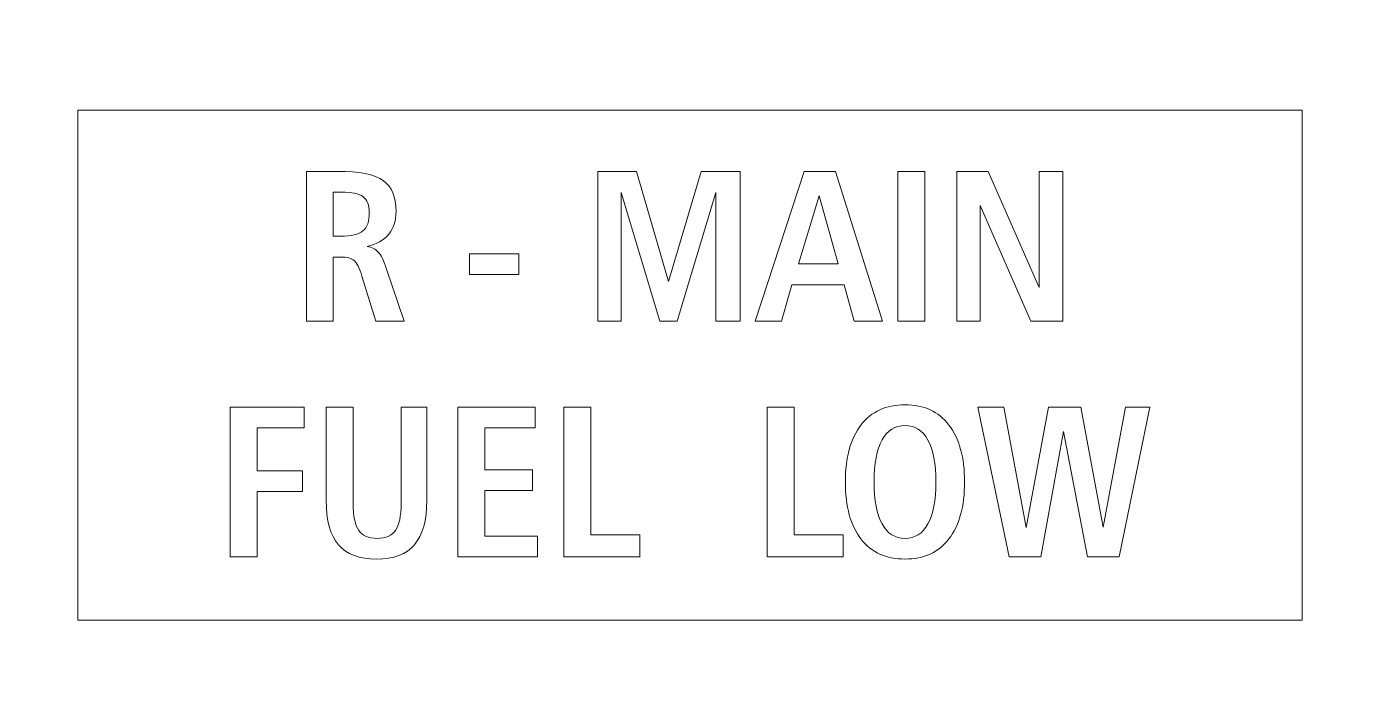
# Model space of a CAD drawing. Header units: millimetres. Extents: x -170 to 781, y -239 to -77.
# Drawn here: x 553.67 to 579.95, y -195.35 to -182.52 of the extents above; entities that cross this region are included whole.
import ezdxf

# ---------------------------------------------------------------- set-up
doc = ezdxf.new("R2010")
doc.units = ezdxf.units.MM
doc.header["$MEASUREMENT"] = 0
for name, color, linetype in [('Cut', 7, 'Continuous'), ('Engrave', 7, 'Continuous'), ('Mask', 7, 'Continuous')]:
    doc.layers.add(name, color=color, linetype=linetype)

msp = doc.modelspace()

# ---------------------------------------------------------------- linework, layer by layer
at = {"layer": 'Cut', "color": 250, "lineweight": 9}
msp.add_open_spline([(625.8935, -133.0419), (625.8935, -133.0419), (625.8935, -185.2646), (625.8935, -185.2646), (625.8935, -185.2646), (625.8935, -185.2654), (625.8935, -185.2661), (625.8935, -185.2669), (625.8935, -185.2669), (625.8935, -185.2669), (625.8935, -189.7544), (625.8935, -189.7544), (625.8935, -189.7544), (625.8935, -189.7544), (625.8935, -204.7521), (625.8935, -204.7521), (625.8935, -204.7521), (625.8935, -204.7529), (625.8935, -204.7536), (625.8935, -204.7544), (625.8935, -204.7544), (625.8935, -204.7544), (625.8935, -211.5419), (625.8935, -211.5419), (625.8935, -211.5419), (625.8935, -211.5419), (625.8935, -218.3294), (625.8935, -218.3294), (625.8935, -218.3294), (625.8933, -218.7274), (625.7349, -219.1091), (625.4532, -219.3904), (625.4532, -219.3904), (625.1716, -219.6717), (624.7916, -219.8296), (624.3935, -219.8294), (624.3935, -219.8294), (624.3935, -219.8294), (621.931, -219.8294), (621.931, -219.8294), (621.931, -219.8294), (619.7874, -219.8294), (617.8067, -220.973), (616.7349, -222.8294), (616.7349, -222.8294), (615.6631, -224.6858), (615.6631, -226.973), (616.7349, -228.8294), (616.7349, -228.8294), (617.8067, -230.6858), (619.7874, -231.8294), (621.931, -231.8294), (621.931, -231.8294), (621.931, -231.8294), (624.3935, -231.8294), (624.3935, -231.8294), (624.3935, -231.8294), (624.7916, -231.8296), (625.1733, -231.988), (625.4546, -232.2697), (625.4546, -232.2697), (625.7359, -232.5513), (625.8938, -232.9313), (625.8935, -233.3294), (625.8935, -233.3294), (625.8935, -233.3294), (625.8935, -237.8169), (625.8935, -237.8169), (625.8935, -237.8169), (625.8933, -238.2149), (625.7349, -238.5966), (625.4532, -238.8779), (625.4532, -238.8779), (625.1716, -239.1592), (624.7916, -239.3171), (624.3935, -239.3169), (624.3935, -239.3169), (624.3935, -239.3169), (482.9435, -239.3169), (482.9435, -239.3169), (482.9435, -239.3169), (482.5455, -239.3166), (482.1638, -239.1582), (481.8825, -238.8766), (481.8825, -238.8766), (481.6012, -238.5949), (481.4433, -238.2149), (481.4435, -237.8169), (481.4435, -237.8169), (481.4435, -237.8169), (481.4435, -233.3294), (481.4435, -233.3294), (481.4435, -233.3294), (481.4438, -232.9313), (481.6022, -232.5496), (481.8838, -232.2683), (481.8838, -232.2683), (482.1655, -231.987), (482.5455, -231.8291), (482.9435, -231.8294), (482.9435, -231.8294), (482.9435, -231.8294), (485.406, -231.8294), (485.406, -231.8294), (485.406, -231.8294), (487.5496, -231.8294), (489.5304, -230.6858), (490.6022, -228.8294), (490.6022, -228.8294), (491.674, -226.973), (491.674, -224.6858), (490.6022, -222.8294), (490.6022, -222.8294), (489.5304, -220.973), (487.5496, -219.8294), (485.406, -219.8294), (485.406, -219.8294), (485.406, -219.8294), (482.9435, -219.8294), (482.9435, -219.8294), (482.9435, -219.8294), (482.5455, -219.8291), (482.1638, -219.6707), (481.8825, -219.3891), (481.8825, -219.3891), (481.6012, -219.1074), (481.4433, -218.7274), (481.4435, -218.3294), (481.4435, -218.3294), (481.4435, -218.3294), (481.4435, -211.5419), (481.4435, -211.5419), (481.4435, -211.5419), (481.4435, -211.5419), (481.4435, -204.7544), (481.4435, -204.7544), (481.4435, -204.7544), (481.4435, -204.7544), (481.4435, -189.7559), (481.4435, -189.7559), (481.4435, -189.7559), (481.4435, -189.7554), (481.4435, -189.7549), (481.4435, -189.7544), (481.4435, -189.7544), (481.4435, -189.7544), (481.4435, -185.2669), (481.4435, -185.2669), (481.4435, -185.2669), (481.4435, -185.2669), (481.4435, -133.0434), (481.4435, -133.0434), (481.4435, -133.0434), (481.4435, -133.0429), (481.4435, -133.0424), (481.4435, -133.0419), (481.4435, -133.0419), (481.4435, -133.0419), (481.4435, -128.5544), (481.4435, -128.5544), (481.4435, -128.5544), (481.4435, -128.5544), (481.4435, -113.5559), (481.4435, -113.5559), (481.4435, -113.5559), (481.4435, -113.5554), (481.4435, -113.5549), (481.4435, -113.5544), (481.4435, -113.5544), (481.4435, -113.5544), (481.4435, -106.7669), (481.4435, -106.7669), (481.4435, -106.7669), (481.4435, -106.7669), (481.4435, -99.9794), (481.4435, -99.9794), (481.4435, -99.9794), (481.4438, -99.5813), (481.6022, -99.1996), (481.8838, -98.9183), (481.8838, -98.9183), (482.1655, -98.637), (482.5455, -98.4791), (482.9435, -98.4794), (482.9435, -98.4794), (482.9435, -98.4794), (485.406, -98.4794), (485.406, -98.4794), (485.406, -98.4794), (487.5496, -98.4794), (489.5304, -97.3358), (490.6022, -95.4794), (490.6022, -95.4794), (491.674, -93.623), (491.674, -91.3358), (490.6022, -89.4794), (490.6022, -89.4794), (489.5304, -87.623), (487.5496, -86.4794), (485.406, -86.4794), (485.406, -86.4794), (485.406, -86.4794), (482.9435, -86.4794), (482.9435, -86.4794), (482.9435, -86.4794), (482.5455, -86.4791), (482.1638, -86.3207), (481.8825, -86.0391), (481.8825, -86.0391), (481.6012, -85.7574), (481.4433, -85.3774), (481.4435, -84.9794), (481.4435, -84.9794), (481.4435, -84.9794), (481.4435, -80.4919), (481.4435, -80.4919), (481.4435, -80.4919), (481.4438, -80.0938), (481.6022, -79.7121), (481.8838, -79.4308), (481.8838, -79.4308), (482.1655, -79.1495), (482.5455, -78.9916), (482.9435, -78.9919), (482.9435, -78.9919), (482.9435, -78.9919), (624.3935, -78.9919), (624.3935, -78.9919), (624.3935, -78.9919), (624.7916, -78.9921), (625.1733, -79.1505), (625.4546, -79.4322), (625.4546, -79.4322), (625.7359, -79.7138), (625.8938, -80.0938), (625.8935, -80.4919), (625.8935, -80.4919), (625.8935, -80.4919), (625.8935, -84.9794), (625.8935, -84.9794), (625.8935, -84.9794), (625.8933, -85.3774), (625.7349, -85.7591), (625.4532, -86.0404), (625.4532, -86.0404), (625.1716, -86.3217), (624.7916, -86.4796), (624.3935, -86.4794), (624.3935, -86.4794), (624.3935, -86.4794), (621.931, -86.4794), (621.931, -86.4794), (621.931, -86.4794), (619.7874, -86.4794), (617.8067, -87.623), (616.7349, -89.4794), (616.7349, -89.4794), (615.6631, -91.3358), (615.6631, -93.623), (616.7349, -95.4794), (616.7349, -95.4794), (617.8067, -97.3358), (619.7874, -98.4794), (621.931, -98.4794), (621.931, -98.4794), (621.931, -98.4794), (624.3935, -98.4794), (624.3935, -98.4794), (624.3935, -98.4794), (624.7916, -98.4796), (625.1733, -98.638), (625.4546, -98.9197), (625.4546, -98.9197), (625.7359, -99.2013), (625.8938, -99.5813), (625.8935, -99.9794), (625.8935, -99.9794), (625.8935, -99.9794), (625.8935, -106.7669), (625.8935, -106.7669), (625.8935, -106.7669), (625.8935, -106.7669), (625.8935, -113.5544), (625.8935, -113.5544), (625.8935, -113.5544), (625.8935, -113.5544), (625.8935, -128.5521), (625.8935, -128.5521), (625.8935, -128.5521), (625.8935, -128.5529), (625.8935, -128.5536), (625.8935, -128.5544), (625.8935, -128.5544), (625.8935, -128.5544), (625.8935, -133.0419), (625.8935, -133.0419)], degree=3, knots=[0, 0, 0, 0, 0.0133333, 0.0133333, 0.0133333, 0.0133333, 0.0266667, 0.0266667, 0.0266667, 0.0266667, 0.04, 0.04, 0.04, 0.04, 0.0533333, 0.0533333, 0.0533333, 0.0533333, 0.0666667, 0.0666667, 0.0666667, 0.0666667, 0.08, 0.08, 0.08, 0.08, 0.0933333, 0.0933333, 0.0933333, 0.0933333, 0.1066667, 0.1066667, 0.1066667, 0.1066667, 0.12, 0.12, 0.12, 0.12, 0.1333333, 0.1333333, 0.1333333, 0.1333333, 0.1466667, 0.1466667, 0.1466667, 0.1466667, 0.16, 0.16, 0.16, 0.16, 0.1733333, 0.1733333, 0.1733333, 0.1733333, 0.1866667, 0.1866667, 0.1866667, 0.1866667, 0.2, 0.2, 0.2, 0.2, 0.2133333, 0.2133333, 0.2133333, 0.2133333, 0.2266667, 0.2266667, 0.2266667, 0.2266667, 0.24, 0.24, 0.24, 0.24, 0.2533333, 0.2533333, 0.2533333, 0.2533333, 0.2666667, 0.2666667, 0.2666667, 0.2666667, 0.28, 0.28, 0.28, 0.28, 0.2933333, 0.2933333, 0.2933333, 0.2933333, 0.3066667, 0.3066667, 0.3066667, 0.3066667, 0.32, 0.32, 0.32, 0.32, 0.3333333, 0.3333333, 0.3333333, 0.3333333, 0.3466667, 0.3466667, 0.3466667, 0.3466667, 0.36, 0.36, 0.36, 0.36, 0.3733333, 0.3733333, 0.3733333, 0.3733333, 0.3866667, 0.3866667, 0.3866667, 0.3866667, 0.4, 0.4, 0.4, 0.4, 0.4133333, 0.4133333, 0.4133333, 0.4133333, 0.4266667, 0.4266667, 0.4266667, 0.4266667, 0.44, 0.44, 0.44, 0.44, 0.4533333, 0.4533333, 0.4533333, 0.4533333, 0.4666667, 0.4666667, 0.4666667, 0.4666667, 0.48, 0.48, 0.48, 0.48, 0.4933333, 0.4933333, 0.4933333, 0.4933333, 0.5066667, 0.5066667, 0.5066667, 0.5066667, 0.52, 0.52, 0.52, 0.52, 0.5333333, 0.5333333, 0.5333333, 0.5333333, 0.5466667, 0.5466667, 0.5466667, 0.5466667, 0.56, 0.56, 0.56, 0.56, 0.5733333, 0.5733333, 0.5733333, 0.5733333, 0.5866667, 0.5866667, 0.5866667, 0.5866667, 0.6, 0.6, 0.6, 0.6, 0.6133333, 0.6133333, 0.6133333, 0.6133333, 0.6266667, 0.6266667, 0.6266667, 0.6266667, 0.64, 0.64, 0.64, 0.64, 0.6533333, 0.6533333, 0.6533333, 0.6533333, 0.6666667, 0.6666667, 0.6666667, 0.6666667, 0.68, 0.68, 0.68, 0.68, 0.6933333, 0.6933333, 0.6933333, 0.6933333, 0.7066667, 0.7066667, 0.7066667, 0.7066667, 0.72, 0.72, 0.72, 0.72, 0.7333333, 0.7333333, 0.7333333, 0.7333333, 0.7466667, 0.7466667, 0.7466667, 0.7466667, 0.76, 0.76, 0.76, 0.76, 0.7733333, 0.7733333, 0.7733333, 0.7733333, 0.7866667, 0.7866667, 0.7866667, 0.7866667, 0.8, 0.8, 0.8, 0.8, 0.8133333, 0.8133333, 0.8133333, 0.8133333, 0.8266667, 0.8266667, 0.8266667, 0.8266667, 0.84, 0.84, 0.84, 0.84, 0.8533333, 0.8533333, 0.8533333, 0.8533333, 0.8666667, 0.8666667, 0.8666667, 0.8666667, 0.88, 0.88, 0.88, 0.88, 0.8933333, 0.8933333, 0.8933333, 0.8933333, 0.9066667, 0.9066667, 0.9066667, 0.9066667, 0.92, 0.92, 0.92, 0.92, 0.9333333, 0.9333333, 0.9333333, 0.9333333, 0.9466667, 0.9466667, 0.9466667, 0.9466667, 0.96, 0.96, 0.96, 0.96, 0.9733333, 0.9733333, 0.9733333, 0.9733333, 1, 1, 1, 1], dxfattribs=at)
at = {"layer": 'Engrave', "color": 240, "lineweight": 9}
for points, knots in [([(559.1512, -185.352), (559.1512, -185.352), (559.7523, -185.352), (559.7523, -185.352), (559.7523, -185.352), (560.1862, -185.352), (560.4875, -185.412), (560.6554, -185.5319), (560.6554, -185.5319), (560.824, -185.6518), (560.908, -185.8529), (560.908, -186.1359), (560.908, -186.1359), (560.908, -186.3193), (560.86, -186.4696), (560.7641, -186.5867), (560.7641, -186.5867), (560.6681, -186.7038), (560.5263, -186.7828), (560.34, -186.8245), (560.34, -186.8245), (560.4324, -186.8407), (560.5058, -186.8781), (560.5594, -186.9367), (560.5594, -186.9367), (560.6138, -186.9952), (560.6674, -187.106), (560.721, -187.2683), (560.721, -187.2683), (560.721, -187.2683), (561.0653, -188.2899), (561.0653, -188.2899), (561.0653, -188.2899), (561.0653, -188.2899), (560.5093, -188.2899), (560.5093, -188.2899), (560.5093, -188.2899), (560.5093, -188.2899), (560.2384, -187.4087), (560.2384, -187.4087), (560.2384, -187.4087), (560.1904, -187.252), (560.1396, -187.1497), (560.0853, -187.1032), (560.0853, -187.1032), (560.031, -187.0559), (559.947, -187.0326), (559.8327, -187.0326), (559.8327, -187.0326), (559.8327, -187.0326), (559.6719, -187.0326), (559.6719, -187.0326), (559.6719, -187.0326), (559.6719, -187.0326), (559.6719, -188.2899), (559.6719, -188.2899), (559.6719, -188.2899), (559.6719, -188.2899), (559.1512, -188.2899), (559.1512, -188.2899), (559.1512, -188.2899), (559.1512, -188.2899), (559.1512, -185.352), (559.1512, -185.352)], [0, 0, 0, 0, 0.0588235, 0.0588235, 0.0588235, 0.0588235, 0.1176471, 0.1176471, 0.1176471, 0.1176471, 0.1764706, 0.1764706, 0.1764706, 0.1764706, 0.2352941, 0.2352941, 0.2352941, 0.2352941, 0.2941176, 0.2941176, 0.2941176, 0.2941176, 0.3529412, 0.3529412, 0.3529412, 0.3529412, 0.4117647, 0.4117647, 0.4117647, 0.4117647, 0.4705882, 0.4705882, 0.4705882, 0.4705882, 0.5294118, 0.5294118, 0.5294118, 0.5294118, 0.5882353, 0.5882353, 0.5882353, 0.5882353, 0.6470588, 0.6470588, 0.6470588, 0.6470588, 0.7058824, 0.7058824, 0.7058824, 0.7058824, 0.7647059, 0.7647059, 0.7647059, 0.7647059, 0.8235294, 0.8235294, 0.8235294, 0.8235294, 0.8823529, 0.8823529, 0.8823529, 0.8823529, 1, 1, 1, 1]), ([(564.8662, -185.352), (564.8662, -185.352), (565.619, -185.352), (565.619, -185.352), (565.619, -185.352), (565.619, -185.352), (566.2497, -187.5103), (566.2497, -187.5103), (566.2497, -187.5103), (566.2497, -187.5103), (566.8883, -185.352), (566.8883, -185.352), (566.8883, -185.352), (566.8883, -185.352), (567.6559, -185.352), (567.6559, -185.352), (567.6559, -185.352), (567.6559, -185.352), (567.6559, -188.2899), (567.6559, -188.2899), (567.6559, -188.2899), (567.6559, -188.2899), (567.1775, -188.2899), (567.1775, -188.2899), (567.1775, -188.2899), (567.1775, -188.2899), (567.1775, -185.7654), (567.1775, -185.7654), (567.1775, -185.7654), (567.1775, -185.7654), (566.4191, -188.2899), (566.4191, -188.2899), (566.4191, -188.2899), (566.4191, -188.2899), (566.0755, -188.2899), (566.0755, -188.2899), (566.0755, -188.2899), (566.0755, -188.2899), (565.3191, -185.7697), (565.3191, -185.7697), (565.3191, -185.7697), (565.3191, -185.7697), (565.3191, -188.2899), (565.3191, -188.2899), (565.3191, -188.2899), (565.3191, -188.2899), (564.8662, -188.2899), (564.8662, -188.2899), (564.8662, -188.2899), (564.8662, -188.2899), (564.8662, -185.352), (564.8662, -185.352)], [0, 0, 0, 0, 0.0714286, 0.0714286, 0.0714286, 0.0714286, 0.1428571, 0.1428571, 0.1428571, 0.1428571, 0.2142857, 0.2142857, 0.2142857, 0.2142857, 0.2857143, 0.2857143, 0.2857143, 0.2857143, 0.3571429, 0.3571429, 0.3571429, 0.3571429, 0.4285714, 0.4285714, 0.4285714, 0.4285714, 0.5, 0.5, 0.5, 0.5, 0.5714286, 0.5714286, 0.5714286, 0.5714286, 0.6428571, 0.6428571, 0.6428571, 0.6428571, 0.7142857, 0.7142857, 0.7142857, 0.7142857, 0.7857143, 0.7857143, 0.7857143, 0.7857143, 0.8571429, 0.8571429, 0.8571429, 0.8571429, 1, 1, 1, 1]), ([(568.9104, -185.352), (568.9104, -185.352), (569.52, -185.352), (569.52, -185.352), (569.52, -185.352), (569.52, -185.352), (570.4421, -188.2899), (570.4421, -188.2899), (570.4421, -188.2899), (570.4421, -188.2899), (569.8883, -188.2899), (569.8883, -188.2899), (569.8883, -188.2899), (569.8883, -188.2899), (569.6935, -187.5787), (569.6935, -187.5787), (569.6935, -187.5787), (569.6935, -187.5787), (568.6684, -187.5787), (568.6684, -187.5787), (568.6684, -187.5787), (568.6684, -187.5787), (568.4659, -188.2899), (568.4659, -188.2899), (568.4659, -188.2899), (568.4659, -188.2899), (567.9445, -188.2899), (567.9445, -188.2899), (567.9445, -188.2899), (567.9445, -188.2899), (568.9104, -185.352), (568.9104, -185.352)], [0, 0, 0, 0, 0.1111111, 0.1111111, 0.1111111, 0.1111111, 0.2222222, 0.2222222, 0.2222222, 0.2222222, 0.3333333, 0.3333333, 0.3333333, 0.3333333, 0.4444444, 0.4444444, 0.4444444, 0.4444444, 0.5555556, 0.5555556, 0.5555556, 0.5555556, 0.6666667, 0.6666667, 0.6666667, 0.6666667, 0.7777778, 0.7777778, 0.7777778, 0.7777778, 1, 1, 1, 1]), ([(570.7469, -185.352), (570.7469, -185.352), (571.276, -185.352), (571.276, -185.352), (571.276, -185.352), (571.276, -185.352), (571.276, -188.2899), (571.276, -188.2899), (571.276, -188.2899), (571.276, -188.2899), (570.7469, -188.2899), (570.7469, -188.2899), (570.7469, -188.2899), (570.7469, -188.2899), (570.7469, -185.352), (570.7469, -185.352)], [0, 0, 0, 0, 0.2, 0.2, 0.2, 0.2, 0.4, 0.4, 0.4, 0.4, 0.6, 0.6, 0.6, 0.6, 1, 1, 1, 1]), ([(571.8984, -185.352), (571.8984, -185.352), (572.5129, -185.352), (572.5129, -185.352), (572.5129, -185.352), (572.5129, -185.352), (573.5155, -187.6302), (573.5155, -187.6302), (573.5155, -187.6302), (573.5155, -187.6302), (573.5155, -185.352), (573.5155, -185.352), (573.5155, -185.352), (573.5155, -185.352), (573.9769, -185.352), (573.9769, -185.352), (573.9769, -185.352), (573.9769, -185.352), (573.9769, -188.2899), (573.9769, -188.2899), (573.9769, -188.2899), (573.9769, -188.2899), (573.3539, -188.2899), (573.3539, -188.2899), (573.3539, -188.2899), (573.3539, -188.2899), (572.3598, -186.0194), (572.3598, -186.0194), (572.3598, -186.0194), (572.3598, -186.0194), (572.3598, -188.2899), (572.3598, -188.2899), (572.3598, -188.2899), (572.3598, -188.2899), (571.8984, -188.2899), (571.8984, -188.2899), (571.8984, -188.2899), (571.8984, -188.2899), (571.8984, -185.352), (571.8984, -185.352)], [0, 0, 0, 0, 0.0909091, 0.0909091, 0.0909091, 0.0909091, 0.1818182, 0.1818182, 0.1818182, 0.1818182, 0.2727273, 0.2727273, 0.2727273, 0.2727273, 0.3636364, 0.3636364, 0.3636364, 0.3636364, 0.4545455, 0.4545455, 0.4545455, 0.4545455, 0.5454545, 0.5454545, 0.5454545, 0.5454545, 0.6363636, 0.6363636, 0.6363636, 0.6363636, 0.7272727, 0.7272727, 0.7272727, 0.7272727, 0.8181818, 0.8181818, 0.8181818, 0.8181818, 1, 1, 1, 1]), ([(559.6719, -185.7584), (559.6719, -185.7584), (559.6719, -186.6262), (559.6719, -186.6262), (559.6719, -186.6262), (559.6719, -186.6262), (559.82, -186.6262), (559.82, -186.6262), (559.82, -186.6262), (560.0289, -186.6262), (560.1749, -186.5909), (560.2582, -186.5211), (560.2582, -186.5211), (560.3414, -186.4505), (560.3831, -186.3306), (560.3831, -186.1613), (560.3831, -186.1613), (560.3831, -186.0152), (560.3428, -185.9115), (560.2624, -185.8501), (560.2624, -185.8501), (560.182, -185.7887), (560.0387, -185.7584), (559.8327, -185.7584), (559.8327, -185.7584), (559.8327, -185.7584), (559.6719, -185.7584), (559.6719, -185.7584)], [0, 0, 0, 0, 0.125, 0.125, 0.125, 0.125, 0.25, 0.25, 0.25, 0.25, 0.375, 0.375, 0.375, 0.375, 0.5, 0.5, 0.5, 0.5, 0.625, 0.625, 0.625, 0.625, 0.75, 0.75, 0.75, 0.75, 1, 1, 1, 1]), ([(569.2018, -185.8339), (569.2018, -185.8339), (568.7947, -187.1638), (568.7947, -187.1638), (568.7947, -187.1638), (568.7947, -187.1638), (569.5778, -187.1638), (569.5778, -187.1638), (569.5778, -187.1638), (569.5778, -187.1638), (569.2018, -185.8339), (569.2018, -185.8339)], [0, 0, 0, 0, 0.25, 0.25, 0.25, 0.25, 0.5, 0.5, 0.5, 0.5, 1, 1, 1, 1]), ([(562.3474, -186.9691), (562.3474, -186.9691), (563.3126, -186.9691), (563.3126, -186.9691), (563.3126, -186.9691), (563.3126, -186.9691), (563.3126, -187.3755), (563.3126, -187.3755), (563.3126, -187.3755), (563.3126, -187.3755), (562.3474, -187.3755), (562.3474, -187.3755), (562.3474, -187.3755), (562.3474, -187.3755), (562.3474, -186.9691), (562.3474, -186.9691)], [0, 0, 0, 0, 0.2, 0.2, 0.2, 0.2, 0.4, 0.4, 0.4, 0.4, 0.6, 0.6, 0.6, 0.6, 1, 1, 1, 1]), ([(557.6525, -189.9767), (557.6525, -189.9767), (559.108, -189.9767), (559.108, -189.9767), (559.108, -189.9767), (559.108, -189.9767), (559.108, -190.3831), (559.108, -190.3831), (559.108, -190.3831), (559.108, -190.3831), (558.1816, -190.3831), (558.1816, -190.3831), (558.1816, -190.3831), (558.1816, -190.3831), (558.1816, -191.2255), (558.1816, -191.2255), (558.1816, -191.2255), (558.1816, -191.2255), (559.0706, -191.2255), (559.0706, -191.2255), (559.0706, -191.2255), (559.0706, -191.2255), (559.0706, -191.6319), (559.0706, -191.6319), (559.0706, -191.6319), (559.0706, -191.6319), (558.1816, -191.6319), (558.1816, -191.6319), (558.1816, -191.6319), (558.1816, -191.6319), (558.1816, -192.9146), (558.1816, -192.9146), (558.1816, -192.9146), (558.1816, -192.9146), (557.6525, -192.9146), (557.6525, -192.9146), (557.6525, -192.9146), (557.6525, -192.9146), (557.6525, -189.9767), (557.6525, -189.9767)], [0, 0, 0, 0, 0.0909091, 0.0909091, 0.0909091, 0.0909091, 0.1818182, 0.1818182, 0.1818182, 0.1818182, 0.2727273, 0.2727273, 0.2727273, 0.2727273, 0.3636364, 0.3636364, 0.3636364, 0.3636364, 0.4545455, 0.4545455, 0.4545455, 0.4545455, 0.5454545, 0.5454545, 0.5454545, 0.5454545, 0.6363636, 0.6363636, 0.6363636, 0.6363636, 0.7272727, 0.7272727, 0.7272727, 0.7272727, 0.8181818, 0.8181818, 0.8181818, 0.8181818, 1, 1, 1, 1]), ([(559.537, -189.9767), (559.537, -189.9767), (560.0662, -189.9767), (560.0662, -189.9767), (560.0662, -189.9767), (560.0662, -189.9767), (560.0662, -191.864), (560.0662, -191.864), (560.0662, -191.864), (560.0662, -192.1138), (560.1029, -192.2902), (560.1756, -192.3946), (560.1756, -192.3946), (560.2489, -192.4983), (560.3689, -192.5505), (560.5375, -192.5505), (560.5375, -192.5505), (560.7054, -192.5505), (560.8254, -192.499), (560.8973, -192.3953), (560.8973, -192.3953), (560.97, -192.2923), (561.006, -192.1152), (561.006, -191.864), (561.006, -191.864), (561.006, -191.864), (561.006, -189.9767), (561.006, -189.9767), (561.006, -189.9767), (561.006, -189.9767), (561.5097, -189.9767), (561.5097, -189.9767), (561.5097, -189.9767), (561.5097, -189.9767), (561.5097, -191.8041), (561.5097, -191.8041), (561.5097, -191.8041), (561.5097, -192.1985), (561.4293, -192.4899), (561.2677, -192.6768), (561.2677, -192.6768), (561.1069, -192.8638), (560.8592, -192.9569), (560.5248, -192.9569), (560.5248, -192.9569), (560.1883, -192.9569), (559.9399, -192.8638), (559.779, -192.6768), (559.779, -192.6768), (559.6175, -192.4899), (559.537, -192.1985), (559.537, -191.8041), (559.537, -191.8041), (559.537, -191.8041), (559.537, -189.9767), (559.537, -189.9767)], [0, 0, 0, 0, 0.0666667, 0.0666667, 0.0666667, 0.0666667, 0.1333333, 0.1333333, 0.1333333, 0.1333333, 0.2, 0.2, 0.2, 0.2, 0.2666667, 0.2666667, 0.2666667, 0.2666667, 0.3333333, 0.3333333, 0.3333333, 0.3333333, 0.4, 0.4, 0.4, 0.4, 0.4666667, 0.4666667, 0.4666667, 0.4666667, 0.5333333, 0.5333333, 0.5333333, 0.5333333, 0.6, 0.6, 0.6, 0.6, 0.6666667, 0.6666667, 0.6666667, 0.6666667, 0.7333333, 0.7333333, 0.7333333, 0.7333333, 0.8, 0.8, 0.8, 0.8, 0.8666667, 0.8666667, 0.8666667, 0.8666667, 1, 1, 1, 1]), ([(562.1194, -189.9767), (562.1194, -189.9767), (563.6349, -189.9767), (563.6349, -189.9767), (563.6349, -189.9767), (563.6349, -189.9767), (563.6349, -190.3831), (563.6349, -190.3831), (563.6349, -190.3831), (563.6349, -190.3831), (562.6485, -190.3831), (562.6485, -190.3831), (562.6485, -190.3831), (562.6485, -190.3831), (562.6485, -191.2043), (562.6485, -191.2043), (562.6485, -191.2043), (562.6485, -191.2043), (563.5799, -191.2043), (563.5799, -191.2043), (563.5799, -191.2043), (563.5799, -191.2043), (563.5799, -191.6107), (563.5799, -191.6107), (563.5799, -191.6107), (563.5799, -191.6107), (562.6485, -191.6107), (562.6485, -191.6107), (562.6485, -191.6107), (562.6485, -191.6107), (562.6485, -192.5082), (562.6485, -192.5082), (562.6485, -192.5082), (562.6485, -192.5082), (563.6815, -192.5082), (563.6815, -192.5082), (563.6815, -192.5082), (563.6815, -192.5082), (563.6815, -192.9146), (563.6815, -192.9146), (563.6815, -192.9146), (563.6815, -192.9146), (562.1194, -192.9146), (562.1194, -192.9146), (562.1194, -192.9146), (562.1194, -192.9146), (562.1194, -189.9767), (562.1194, -189.9767)], [0, 0, 0, 0, 0.0769231, 0.0769231, 0.0769231, 0.0769231, 0.1538462, 0.1538462, 0.1538462, 0.1538462, 0.2307692, 0.2307692, 0.2307692, 0.2307692, 0.3076923, 0.3076923, 0.3076923, 0.3076923, 0.3846154, 0.3846154, 0.3846154, 0.3846154, 0.4615385, 0.4615385, 0.4615385, 0.4615385, 0.5384615, 0.5384615, 0.5384615, 0.5384615, 0.6153846, 0.6153846, 0.6153846, 0.6153846, 0.6923077, 0.6923077, 0.6923077, 0.6923077, 0.7692308, 0.7692308, 0.7692308, 0.7692308, 0.8461538, 0.8461538, 0.8461538, 0.8461538, 1, 1, 1, 1]), ([(564.1987, -189.9767), (564.1987, -189.9767), (564.7278, -189.9767), (564.7278, -189.9767), (564.7278, -189.9767), (564.7278, -189.9767), (564.7278, -192.4828), (564.7278, -192.4828), (564.7278, -192.4828), (564.7278, -192.4828), (565.6888, -192.4828), (565.6888, -192.4828), (565.6888, -192.4828), (565.6888, -192.4828), (565.6888, -192.9146), (565.6888, -192.9146), (565.6888, -192.9146), (565.6888, -192.9146), (564.1987, -192.9146), (564.1987, -192.9146), (564.1987, -192.9146), (564.1987, -192.9146), (564.1987, -189.9767), (564.1987, -189.9767)], [0, 0, 0, 0, 0.1428571, 0.1428571, 0.1428571, 0.1428571, 0.2857143, 0.2857143, 0.2857143, 0.2857143, 0.4285714, 0.4285714, 0.4285714, 0.4285714, 0.5714286, 0.5714286, 0.5714286, 0.5714286, 0.7142857, 0.7142857, 0.7142857, 0.7142857, 1, 1, 1, 1]), ([(568.1816, -189.9767), (568.1816, -189.9767), (568.7107, -189.9767), (568.7107, -189.9767), (568.7107, -189.9767), (568.7107, -189.9767), (568.7107, -192.4828), (568.7107, -192.4828), (568.7107, -192.4828), (568.7107, -192.4828), (569.6717, -192.4828), (569.6717, -192.4828), (569.6717, -192.4828), (569.6717, -192.4828), (569.6717, -192.9146), (569.6717, -192.9146), (569.6717, -192.9146), (569.6717, -192.9146), (568.1816, -192.9146), (568.1816, -192.9146), (568.1816, -192.9146), (568.1816, -192.9146), (568.1816, -189.9767), (568.1816, -189.9767)], [0, 0, 0, 0, 0.1428571, 0.1428571, 0.1428571, 0.1428571, 0.2857143, 0.2857143, 0.2857143, 0.2857143, 0.4285714, 0.4285714, 0.4285714, 0.4285714, 0.5714286, 0.5714286, 0.5714286, 0.5714286, 0.7142857, 0.7142857, 0.7142857, 0.7142857, 1, 1, 1, 1]), ([(570.8846, -189.9301), (571.2557, -189.9301), (571.5428, -190.0628), (571.7467, -190.3273), (571.7467, -190.3273), (571.9506, -190.5919), (572.0529, -190.9645), (572.0529, -191.4456), (572.0529, -191.4456), (572.0529, -191.9268), (571.9506, -192.2987), (571.7467, -192.5618), (571.7467, -192.5618), (571.5428, -192.825), (571.2557, -192.9569), (570.8846, -192.9569), (570.8846, -192.9569), (570.5134, -192.9569), (570.2263, -192.8257), (570.0224, -192.5632), (570.0224, -192.5632), (569.8185, -192.3008), (569.7162, -191.9282), (569.7162, -191.4456), (569.7162, -191.4456), (569.7162, -190.9645), (569.8185, -190.5919), (570.0224, -190.3273), (570.0224, -190.3273), (570.2263, -190.0628), (570.5134, -189.9301), (570.8846, -189.9301)], [0, 0, 0, 0, 0.1111111, 0.1111111, 0.1111111, 0.1111111, 0.2222222, 0.2222222, 0.2222222, 0.2222222, 0.3333333, 0.3333333, 0.3333333, 0.3333333, 0.4444444, 0.4444444, 0.4444444, 0.4444444, 0.5555556, 0.5555556, 0.5555556, 0.5555556, 0.6666667, 0.6666667, 0.6666667, 0.6666667, 0.7777778, 0.7777778, 0.7777778, 0.7777778, 1, 1, 1, 1]), ([(572.3147, -189.9767), (572.3147, -189.9767), (572.8234, -189.9767), (572.8234, -189.9767), (572.8234, -189.9767), (572.8234, -189.9767), (573.2637, -192.3375), (573.2637, -192.3375), (573.2637, -192.3375), (573.2637, -192.3375), (573.6955, -189.9767), (573.6955, -189.9767), (573.6955, -189.9767), (573.6955, -189.9767), (574.3305, -189.9767), (574.3305, -189.9767), (574.3305, -189.9767), (574.3305, -189.9767), (574.7707, -192.3339), (574.7707, -192.3339), (574.7707, -192.3339), (574.7707, -192.3339), (575.211, -189.9767), (575.211, -189.9767), (575.211, -189.9767), (575.211, -189.9767), (575.6844, -189.9767), (575.6844, -189.9767), (575.6844, -189.9767), (575.6844, -189.9767), (575.0868, -192.9146), (575.0868, -192.9146), (575.0868, -192.9146), (575.0868, -192.9146), (574.4603, -192.9146), (574.4603, -192.9146), (574.4603, -192.9146), (574.4603, -192.9146), (573.9953, -190.4543), (573.9953, -190.4543), (573.9953, -190.4543), (573.9953, -190.4543), (573.5508, -192.9146), (573.5508, -192.9146), (573.5508, -192.9146), (573.5508, -192.9146), (572.9243, -192.9146), (572.9243, -192.9146), (572.9243, -192.9146), (572.9243, -192.9146), (572.3147, -189.9767), (572.3147, -189.9767)], [0, 0, 0, 0, 0.0714286, 0.0714286, 0.0714286, 0.0714286, 0.1428571, 0.1428571, 0.1428571, 0.1428571, 0.2142857, 0.2142857, 0.2142857, 0.2142857, 0.2857143, 0.2857143, 0.2857143, 0.2857143, 0.3571429, 0.3571429, 0.3571429, 0.3571429, 0.4285714, 0.4285714, 0.4285714, 0.4285714, 0.5, 0.5, 0.5, 0.5, 0.5714286, 0.5714286, 0.5714286, 0.5714286, 0.6428571, 0.6428571, 0.6428571, 0.6428571, 0.7142857, 0.7142857, 0.7142857, 0.7142857, 0.7857143, 0.7857143, 0.7857143, 0.7857143, 0.8571429, 0.8571429, 0.8571429, 0.8571429, 1, 1, 1, 1]), ([(570.8846, -190.3365), (570.6891, -190.3365), (570.5395, -190.4311), (570.4351, -190.6209), (570.4351, -190.6209), (570.3314, -190.8099), (570.2792, -191.0851), (570.2792, -191.4442), (570.2792, -191.4442), (570.2792, -191.8041), (570.3307, -192.0785), (570.4344, -192.2676), (570.4344, -192.2676), (570.5374, -192.456), (570.6877, -192.5505), (570.8846, -192.5505), (570.8846, -192.5505), (571.0814, -192.5505), (571.2317, -192.456), (571.3347, -192.2676), (571.3347, -192.2676), (571.4384, -192.0785), (571.4899, -191.8041), (571.4899, -191.4442), (571.4899, -191.4442), (571.4899, -191.0865), (571.4377, -190.8121), (571.334, -190.6216), (571.334, -190.6216), (571.2296, -190.4318), (571.08, -190.3365), (570.8846, -190.3365)], [0, 0, 0, 0, 0.1111111, 0.1111111, 0.1111111, 0.1111111, 0.2222222, 0.2222222, 0.2222222, 0.2222222, 0.3333333, 0.3333333, 0.3333333, 0.3333333, 0.4444444, 0.4444444, 0.4444444, 0.4444444, 0.5555556, 0.5555556, 0.5555556, 0.5555556, 0.6666667, 0.6666667, 0.6666667, 0.6666667, 0.7777778, 0.7777778, 0.7777778, 0.7777778, 1, 1, 1, 1])]:
    msp.add_open_spline(points, degree=3, knots=knots, dxfattribs=at)
at = {"layer": 'Mask', "color": 2, "lineweight": 9}
msp.add_open_spline([(554.6684, -184.1544), (554.6684, -184.1544), (578.6684, -184.1544), (578.6684, -184.1544), (578.6684, -184.1544), (578.6684, -184.1544), (578.6684, -194.1544), (578.6684, -194.1544), (578.6684, -194.1544), (578.6684, -194.1544), (554.6684, -194.1544), (554.6684, -194.1544), (554.6684, -194.1544), (554.6684, -194.1544), (554.6684, -184.1544), (554.6684, -184.1544)], degree=3, knots=[0, 0, 0, 0, 0.2, 0.2, 0.2, 0.2, 0.4, 0.4, 0.4, 0.4, 0.6, 0.6, 0.6, 0.6, 1, 1, 1, 1], dxfattribs=at)

doc.saveas('drawing.dxf')
